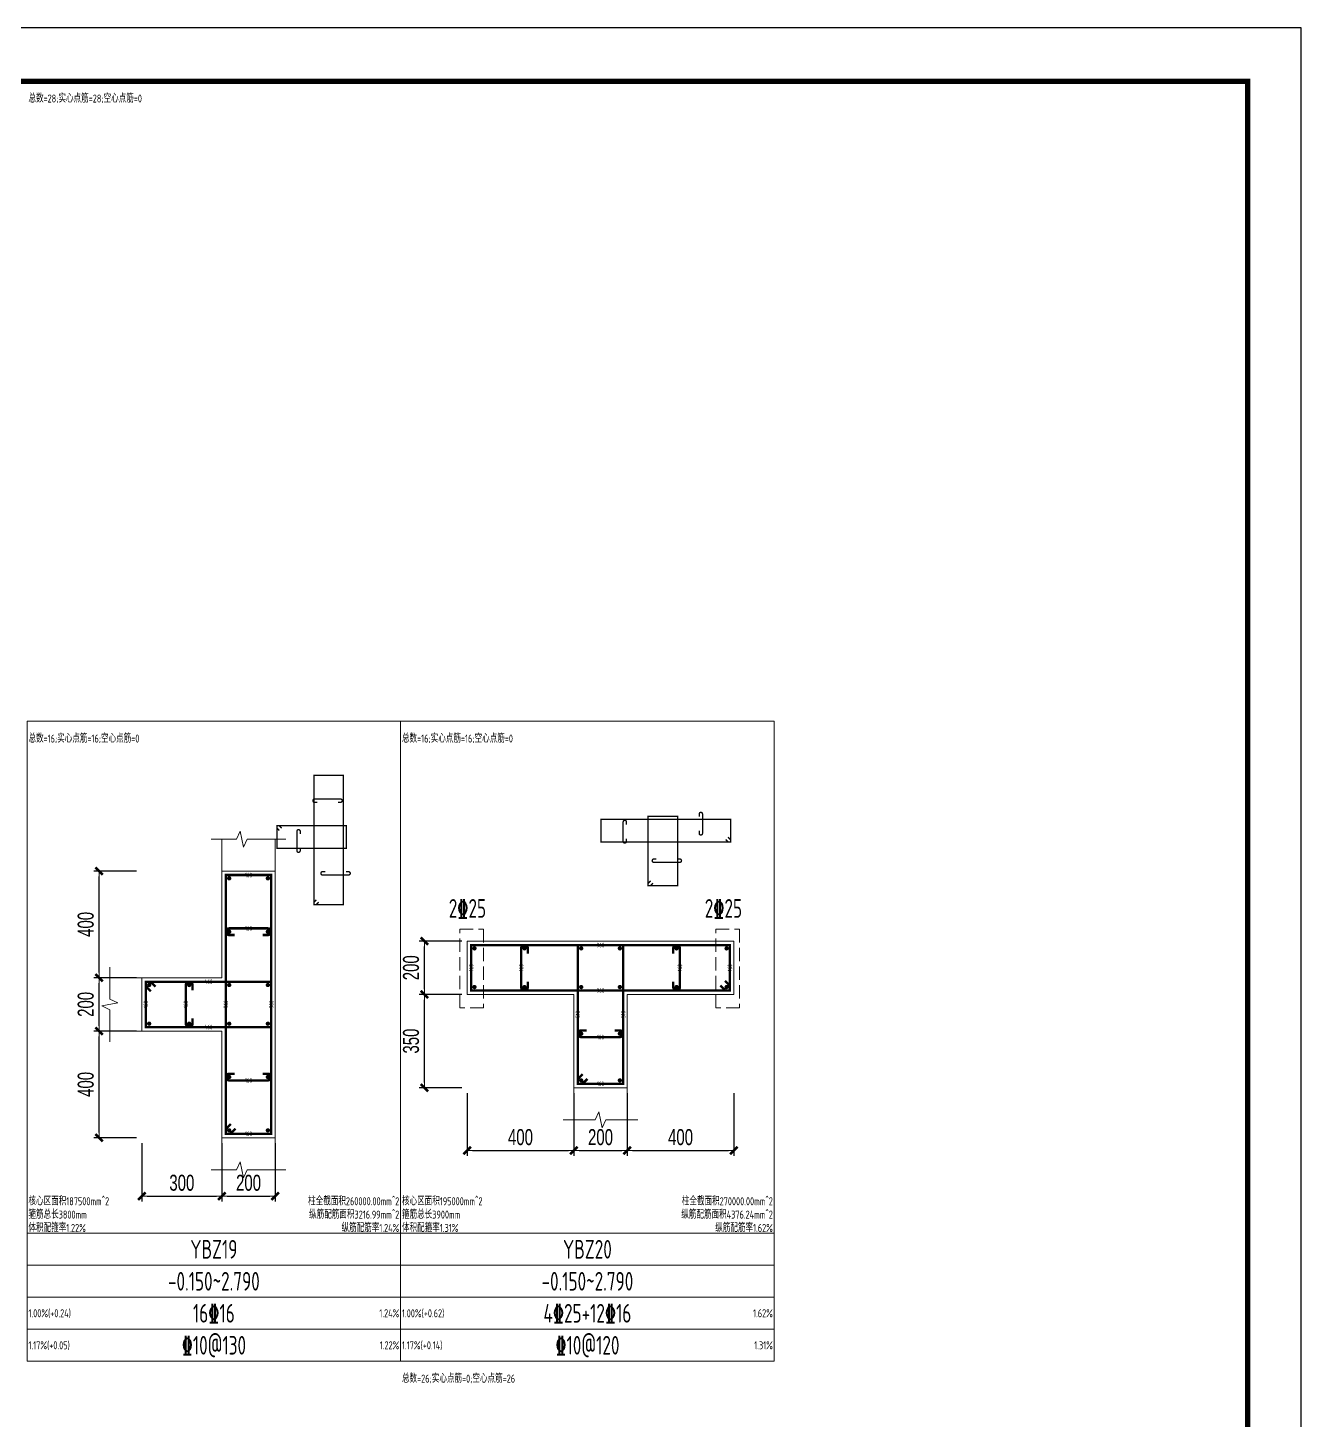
# Model space of a CAD drawing. Extents: x -129922 to 1190196, y -520662 to 139923.
# Drawn here: x 429301 to 453162, y -175921 to -149817 of the extents above; entities that cross this region are included whole.
import ezdxf
from ezdxf.enums import TextEntityAlignment as Align

# ---------------------------------------------------------------- set-up
doc = ezdxf.new("R2010")
doc.units = 0
doc.header["$LTSCALE"] = 1000
doc.header["$MEASUREMENT"] = 0
doc.linetypes.add('DASH', pattern=[0.35, 0.25, -0.1])
for name, color, linetype, lineweight in [('S-墙柱-REIN', 1, 'Continuous', 20), ('S-墙柱-大样细线', 7, 'Continuous', 20), ('S-墙柱-编号', 4, 'Continuous', 20), ('S-大样-DIM', 3, 'Continuous', 20), ('S-大样-REIN', 1, 'Continuous', 20), ('S-大样-实线', 2, 'Continuous', 20), ('S-板-BEAM', 4, 'DASH', 20), ('S-通用-TAB', 7, 'Continuous', 20)]:
    doc.layers.add(name, color=color, linetype=linetype, lineweight=lineweight)
doc.layers.add('Y-云图图框', color=7, linetype='Continuous')
doc.layers.add('z-计算配筋', color=7, linetype='Continuous')
doc.layers.add('箍筋长度', color=3, linetype='Continuous', plot=False)
doc.layers.add('配箍校核', color=34, linetype='Continuous', plot=False)
doc.styles.add('_YT_Name', font='', dxfattribs={"width": 0.8})
doc.styles.add('_YT_Sign_Text', font='ros.shx', dxfattribs={"width": 0.8, "bigfont": 'hztxt.shx'})
doc.styles.add('BW_Dim', font='Bweng.shx', dxfattribs={"width": 0.7, "bigfont": 'hztxt.shx'})
doc.styles.add('BW_Rein', font='tssdeng.shx', dxfattribs={"width": 0.7, "bigfont": 'hztxt.shx'})
doc.styles.get("Standard").update_dxf_attribs({"font": 'gbenor.shx', "bigfont": 'gbcbig.shx'})
doc.styles.add('TSSD_Rein', font='tssdeng.shx', dxfattribs={"width": 0.7, "bigfont": 'hztxt.shx'})
doc.styles.get('_YT_Name').set_extended_font_data('SimHei')
doc.dimstyles.new('Cyz_20_100', dxfattribs={"dimtxt": 300, "dimasz": 100, "dimexe": 100, "dimexo": 100, "dimgap": 100, "dimtad": 1, "dimdec": 0, "dimlfac": 0.2, "dimzin": 0, "dimdsep": 46, "dimtxsty": 'BW_Dim', "dimblk": '_bwk', "dimcen": 0, "dimclrt": 7, "dimadec": 0, "dimazin": 0, "dimtfac": 1, "dimtdec": 0, "dimtix": 1, "dimtmove": 2, "dimatfit": 0, "dimfxl": 0, "dimtolj": 1, "dimtzin": 0, "dimarcsym": 0})

# ---------------------------------------------------------------- blocks, each defined once
blk = doc.blocks.new('ECMCTK_A1_横_单行图名--0')
at = {"color": 4}
blk.add_lwpolyline([(0, 0), (841, 0), (841, 594), (0, 594)], close=True, dxfattribs=at)
at = {"const_width": 1}
blk.add_lwpolyline([(25, 10), (831, 10), (831, 584), (25, 584)], close=True, dxfattribs=at)
at = {"color": 80, "flags": 3}
for tag, height, p in [('YTHQINS', 3, (34.31, 585.5)), ('ECMCKEY', 3, (292.07, 288.23)), ('YTTQINS', 5.62, (848.03, 12.81)), ('YTFRAME', 3, (652.76, 5.84)), ('YTBARCODE_T1', 3, (749.78, 5.95))]:
    blk.add_attdef(tag, text='', height=height, dxfattribs=at).set_placement(p, align=Align.MIDDLE_CENTER)
for tag, height, style, width, p in [('证书编号', 4, '_YT_Sign_Text', 0.8, (708.87, 43.81)), ('审查批准号', 4, '_YT_Sign_Text', 0.8, (761.06, 43.81)), ('工程号', 4, '_YT_Sign_Text', 0.5, (804.08, 44.12)), ('设计单位', 6, '_YT_Name', 0.8, (623.75, 38.6)), ('建设单位', 4, '_YT_Sign_Text', 0.8, (734.96, 36.11)), ('阶段', 4, '_YT_Sign_Text', 0.8, (804.08, 35.81)), ('项目号', 4, '_YT_Sign_Text', 0.5, (822.08, 33.72)), ('项目名称', 4, '_YT_Sign_Text', 0.8, (734.96, 28.11)), ('专业', 4, '_YT_Sign_Text', 0.8, (804.08, 27.31)), ('图纸编号', 4, '_YT_Sign_Text', 0.5, (803.93, 19.36)), ('图纸名称', 4.5, '_YT_Name', 0.8, (735.39, 15.06)), ('出图比例', 4.2, '_YT_Sign_Text', 0.8, (681.82, 11.78)), ('日期', 4, '_YT_Sign_Text', 0.5, (803.88, 12.13)), ('版本号', 4, '_YT_Sign_Text', 0.8, (822.08, 13))]:
    blk.add_attdef(tag, text='', height=height, dxfattribs=dict(style=style, width=width)).set_placement(p, align=Align.CENTER)
at = {"style": '_YT_Sign_Text', "width": 0.8, "flags": 3}
for tag, p, height in [('[审定人]', (590.95, 27.81), 4.1), ('{审定人}', (605.87, 26.45), 6.24), ('[校对人]', (642.23, 27.82), 4.1), ('{校对人}', (658.35, 26.53), 6.24), ('[审核人]', (591.01, 19.76), 4.1), ('{审核人}', (606.98, 18.44), 6.24), ('[设计人]', (642.47, 20.21), 4.1), ('{设计人}', (658.48, 18.54), 6.24), ('[项目负责人]', (590.78, 12.01), 4.1), ('{项目负责人}', (608.28, 10.72), 6.24), ('[专业负责人]', (642.74, 11.77), 4.1), ('{专业负责人}', (658.58, 10.36), 6.24)]:
    blk.add_attdef(tag, p, '', height=height, dxfattribs=at)
at = {"color": 80, "flags": 3}
for tag, p in [('YTQRCODE', (551.04, 11.91)), ('YTBZSIT', (25, 10)), ('EXT_TK_LEFT', (25, 10))]:
    blk.add_attdef(tag, p, '', height=3, dxfattribs=at)
blk = doc.blocks.new('_bwk')
blk.add_line((-1, 0), (0, 0))
at = {"const_width": 0.5}
blk.add_lwpolyline([(-0.7, -0.7), (0.7, 0.7)], dxfattribs=at)
blk = doc.blocks.new('*D2139')
at = {"layer": 'Defpoints', "color": 0, "transparency": 16777216}
for p in [(432936, -170626), (433936, -170626), (433936, -171722)]:
    blk.add_point(p, dxfattribs=at)
at = {"layer": 'S-大样-DIM', "color": 0, "lineweight": -2, "transparency": 16777216}
for p, q in [((432936, -170726), (432936, -171822)), ((433936, -170726), (433936, -171822)), ((433036, -171722), (433836, -171722))]:
    blk.add_line(p, q, dxfattribs=at)
at = {"layer": 'S-大样-DIM', "color": 0, "lineweight": -2, "transparency": 16777216, "xscale": 100, "yscale": 100, "zscale": 100, "rotation": 180}
blk.add_blockref('_bwk', (432936, -171722), dxfattribs=at)
at = {"layer": 'S-大样-DIM', "color": 0, "lineweight": -2, "transparency": 16777216, "xscale": 100, "yscale": 100, "zscale": 100}
blk.add_blockref('_bwk', (433936, -171722), dxfattribs=at)
at = {"layer": 'S-大样-DIM', "color": 7, "transparency": 16777216, "insert": (433436, -171472), "char_height": 300, "attachment_point": 5, "style": 'BW_Dim'}
blk.add_mtext('\\A1;200', dxfattribs=at)
blk = doc.blocks.new('*D2140')
at = {"layer": 'Defpoints', "color": 0, "transparency": 16777216}
for p in [(431436, -170626), (432936, -170626), (432936, -171722)]:
    blk.add_point(p, dxfattribs=at)
at = {"layer": 'S-大样-DIM', "color": 0, "lineweight": -2, "transparency": 16777216}
for p, q in [((431436, -170726), (431436, -171822)), ((432936, -170726), (432936, -171822)), ((431536, -171722), (432836, -171722))]:
    blk.add_line(p, q, dxfattribs=at)
at = {"layer": 'S-大样-DIM', "color": 0, "lineweight": -2, "transparency": 16777216, "xscale": 100, "yscale": 100, "zscale": 100, "rotation": 180}
blk.add_blockref('_bwk', (431436, -171722), dxfattribs=at)
at = {"layer": 'S-大样-DIM', "color": 0, "lineweight": -2, "transparency": 16777216, "xscale": 100, "yscale": 100, "zscale": 100}
blk.add_blockref('_bwk', (432936, -171722), dxfattribs=at)
at = {"layer": 'S-大样-DIM', "color": 7, "transparency": 16777216, "insert": (432186, -171472), "char_height": 300, "attachment_point": 5, "style": 'BW_Dim'}
blk.add_mtext('\\A1;300', dxfattribs=at)
blk = doc.blocks.new('*D2141')
at = {"layer": 'Defpoints', "color": 0, "transparency": 16777216}
for p in [(430636, -165626), (431436, -165626), (431436, -167626)]:
    blk.add_point(p, dxfattribs=at)
at = {"layer": 'S-大样-DIM', "color": 0, "lineweight": -2, "transparency": 16777216}
for p, q in [((431336, -165626), (430536, -165626)), ((430636, -167526), (430636, -165726)), ((431336, -167626), (430536, -167626))]:
    blk.add_line(p, q, dxfattribs=at)
at = {"layer": 'S-大样-DIM', "color": 0, "lineweight": -2, "transparency": 16777216, "xscale": 100, "yscale": 100, "zscale": 100}
for p, rotation in [((430636, -165626), 90), ((430636, -167626), 270)]:
    blk.add_blockref('_bwk', p, dxfattribs=dict(at, rotation=rotation))
at = {"layer": 'S-大样-DIM', "color": 7, "transparency": 16777216, "insert": (430386, -166626), "char_height": 300, "attachment_point": 5, "rotation": 90, "style": 'BW_Dim'}
blk.add_mtext('\\A1;400', dxfattribs=at)
blk = doc.blocks.new('*D2142')
at = {"layer": 'Defpoints', "color": 0, "transparency": 16777216}
for p in [(430636, -167626), (431436, -167626), (431436, -168626)]:
    blk.add_point(p, dxfattribs=at)
at = {"layer": 'S-大样-DIM', "color": 0, "lineweight": -2, "transparency": 16777216}
for p, q in [((431336, -167626), (430536, -167626)), ((430636, -168526), (430636, -167726)), ((431336, -168626), (430536, -168626))]:
    blk.add_line(p, q, dxfattribs=at)
at = {"layer": 'S-大样-DIM', "color": 0, "lineweight": -2, "transparency": 16777216, "xscale": 100, "yscale": 100, "zscale": 100}
for p, rotation in [((430636, -167626), 90), ((430636, -168626), 270)]:
    blk.add_blockref('_bwk', p, dxfattribs=dict(at, rotation=rotation))
at = {"layer": 'S-大样-DIM', "color": 7, "transparency": 16777216, "insert": (430386, -168126), "char_height": 300, "attachment_point": 5, "rotation": 90, "style": 'BW_Dim'}
blk.add_mtext('\\A1;200', dxfattribs=at)
blk = doc.blocks.new('*D2143')
at = {"layer": 'Defpoints', "color": 0, "transparency": 16777216}
for p in [(430636, -168626), (431436, -168626), (431436, -170626)]:
    blk.add_point(p, dxfattribs=at)
at = {"layer": 'S-大样-DIM', "color": 0, "lineweight": -2, "transparency": 16777216}
for p, q in [((431336, -168626), (430536, -168626)), ((430636, -170526), (430636, -168726)), ((431336, -170626), (430536, -170626))]:
    blk.add_line(p, q, dxfattribs=at)
at = {"layer": 'S-大样-DIM', "color": 0, "lineweight": -2, "transparency": 16777216, "xscale": 100, "yscale": 100, "zscale": 100}
for p, rotation in [((430636, -168626), 90), ((430636, -170626), 270)]:
    blk.add_blockref('_bwk', p, dxfattribs=dict(at, rotation=rotation))
at = {"layer": 'S-大样-DIM', "color": 7, "transparency": 16777216, "insert": (430386, -169626), "char_height": 300, "attachment_point": 5, "rotation": 90, "style": 'BW_Dim'}
blk.add_mtext('\\A1;400', dxfattribs=at)
blk = doc.blocks.new('*D2079')
at = {"layer": 'Defpoints', "color": 0, "transparency": 16777216}
for p in [(440532, -169689), (442532, -169689), (442532, -170866)]:
    blk.add_point(p, dxfattribs=at)
at = {"layer": 'S-大样-DIM', "color": 0, "lineweight": -2, "transparency": 16777216}
for p, q in [((440532, -169789), (440532, -170966)), ((442532, -169789), (442532, -170966)), ((440632, -170866), (442432, -170866))]:
    blk.add_line(p, q, dxfattribs=at)
at = {"layer": 'S-大样-DIM', "color": 0, "lineweight": -2, "transparency": 16777216, "xscale": 100, "yscale": 100, "zscale": 100, "rotation": 180}
blk.add_blockref('_bwk', (440532, -170866), dxfattribs=at)
at = {"layer": 'S-大样-DIM', "color": 0, "lineweight": -2, "transparency": 16777216, "xscale": 100, "yscale": 100, "zscale": 100}
blk.add_blockref('_bwk', (442532, -170866), dxfattribs=at)
at = {"layer": 'S-大样-DIM', "color": 7, "transparency": 16777216, "insert": (441532, -170616), "char_height": 300, "attachment_point": 5, "style": 'BW_Dim'}
blk.add_mtext('\\A1;400', dxfattribs=at)
blk = doc.blocks.new('*D2080')
at = {"layer": 'Defpoints', "color": 0, "transparency": 16777216}
for p in [(439532, -169689), (440532, -169689), (440532, -170866)]:
    blk.add_point(p, dxfattribs=at)
at = {"layer": 'S-大样-DIM', "color": 0, "lineweight": -2, "transparency": 16777216}
for p, q in [((439532, -169789), (439532, -170966)), ((440532, -169789), (440532, -170966)), ((439632, -170866), (440432, -170866))]:
    blk.add_line(p, q, dxfattribs=at)
at = {"layer": 'S-大样-DIM', "color": 0, "lineweight": -2, "transparency": 16777216, "xscale": 100, "yscale": 100, "zscale": 100, "rotation": 180}
blk.add_blockref('_bwk', (439532, -170866), dxfattribs=at)
at = {"layer": 'S-大样-DIM', "color": 0, "lineweight": -2, "transparency": 16777216, "xscale": 100, "yscale": 100, "zscale": 100}
blk.add_blockref('_bwk', (440532, -170866), dxfattribs=at)
at = {"layer": 'S-大样-DIM', "color": 7, "transparency": 16777216, "insert": (440032, -170616), "char_height": 300, "attachment_point": 5, "style": 'BW_Dim'}
blk.add_mtext('\\A1;200', dxfattribs=at)
blk = doc.blocks.new('*D2081')
at = {"layer": 'Defpoints', "color": 0, "transparency": 16777216}
for p in [(437532, -169689), (439532, -169689), (439532, -170866)]:
    blk.add_point(p, dxfattribs=at)
at = {"layer": 'S-大样-DIM', "color": 0, "lineweight": -2, "transparency": 16777216}
for p, q in [((437532, -169789), (437532, -170966)), ((439532, -169789), (439532, -170966)), ((437632, -170866), (439432, -170866))]:
    blk.add_line(p, q, dxfattribs=at)
at = {"layer": 'S-大样-DIM', "color": 0, "lineweight": -2, "transparency": 16777216, "xscale": 100, "yscale": 100, "zscale": 100, "rotation": 180}
blk.add_blockref('_bwk', (437532, -170866), dxfattribs=at)
at = {"layer": 'S-大样-DIM', "color": 0, "lineweight": -2, "transparency": 16777216, "xscale": 100, "yscale": 100, "zscale": 100}
blk.add_blockref('_bwk', (439532, -170866), dxfattribs=at)
at = {"layer": 'S-大样-DIM', "color": 7, "transparency": 16777216, "insert": (438532, -170616), "char_height": 300, "attachment_point": 5, "style": 'BW_Dim'}
blk.add_mtext('\\A1;400', dxfattribs=at)
blk = doc.blocks.new('*D2082')
at = {"layer": 'Defpoints', "color": 0, "transparency": 16777216}
for p in [(436732, -166939), (437532, -166939), (437532, -167939)]:
    blk.add_point(p, dxfattribs=at)
at = {"layer": 'S-大样-DIM', "color": 0, "lineweight": -2, "transparency": 16777216}
for p, q in [((437432, -166939), (436632, -166939)), ((436732, -167839), (436732, -167039)), ((437432, -167939), (436632, -167939))]:
    blk.add_line(p, q, dxfattribs=at)
at = {"layer": 'S-大样-DIM', "color": 0, "lineweight": -2, "transparency": 16777216, "xscale": 100, "yscale": 100, "zscale": 100}
for p, rotation in [((436732, -166939), 90), ((436732, -167939), 270)]:
    blk.add_blockref('_bwk', p, dxfattribs=dict(at, rotation=rotation))
at = {"layer": 'S-大样-DIM', "color": 7, "transparency": 16777216, "insert": (436482, -167439), "char_height": 300, "attachment_point": 5, "rotation": 90, "style": 'BW_Dim'}
blk.add_mtext('\\A1;200', dxfattribs=at)
blk = doc.blocks.new('*D2083')
at = {"layer": 'Defpoints', "color": 0, "transparency": 16777216}
for p in [(436732, -167939), (437532, -167939), (437532, -169689)]:
    blk.add_point(p, dxfattribs=at)
at = {"layer": 'S-大样-DIM', "color": 0, "lineweight": -2, "transparency": 16777216}
for p, q in [((437432, -167939), (436632, -167939)), ((436732, -169589), (436732, -168039)), ((437432, -169689), (436632, -169689))]:
    blk.add_line(p, q, dxfattribs=at)
at = {"layer": 'S-大样-DIM', "color": 0, "lineweight": -2, "transparency": 16777216, "xscale": 100, "yscale": 100, "zscale": 100}
for p, rotation in [((436732, -167939), 90), ((436732, -169689), 270)]:
    blk.add_blockref('_bwk', p, dxfattribs=dict(at, rotation=rotation))
at = {"layer": 'S-大样-DIM', "color": 7, "transparency": 16777216, "insert": (436482, -168814), "char_height": 300, "attachment_point": 5, "rotation": 90, "style": 'BW_Dim'}
blk.add_mtext('\\A1;350', dxfattribs=at)

msp = doc.modelspace()

# ---------------------------------------------------------------- linework, layer by layer
at = {"layer": 'S-墙柱-REIN', "const_width": 40}
for points in [[(433053.8, -165763.3, 1), (433093.8, -165763.3, 1)], [(433778.8, -165763.3, 1), (433818.8, -165763.3, 1)], [(433053.8, -166763.3, 1), (433093.8, -166763.3, 1)], [(433778.8, -166763.3, 1), (433818.8, -166763.3, 1)], [(437649.8, -167076.3, 1), (437689.8, -167076.3, 1)], [(438587.3, -167076.3, 1), (438627.3, -167076.3, 1)], [(439649.8, -167076.3, 1), (439689.8, -167076.3, 1)], [(440374.8, -167076.3, 1), (440414.8, -167076.3, 1)], [(441437.3, -167076.3, 1), (441477.3, -167076.3, 1)], [(442374.8, -167076.3, 1), (442414.8, -167076.3, 1)], [(431553.8, -167763.3, 1), (431593.8, -167763.3, 1)], [(432303.8, -167763.3, 1), (432343.8, -167763.3, 1)], [(433053.8, -167763.3, 1), (433093.8, -167763.3, 1)], [(433778.8, -167763.3, 1), (433818.8, -167763.3, 1)], [(437649.8, -167801.3, 1), (437689.8, -167801.3, 1)], [(438587.3, -167801.3, 1), (438627.3, -167801.3, 1)], [(439649.8, -167801.3, 1), (439689.8, -167801.3, 1)], [(440374.8, -167801.3, 1), (440414.8, -167801.3, 1)], [(441437.3, -167801.3, 1), (441477.3, -167801.3, 1)], [(442374.8, -167801.3, 1), (442414.8, -167801.3, 1)], [(431553.8, -168488.3, 1), (431593.8, -168488.3, 1)], [(432303.8, -168488.3, 1), (432343.8, -168488.3, 1)], [(433053.8, -168488.3, 1), (433093.8, -168488.3, 1)], [(433778.8, -168488.3, 1), (433818.8, -168488.3, 1)], [(439649.8, -168676.3, 1), (439689.8, -168676.3, 1)], [(440374.8, -168676.3, 1), (440414.8, -168676.3, 1)], [(433053.8, -169488.3, 1), (433093.8, -169488.3, 1)], [(433778.8, -169488.3, 1), (433818.8, -169488.3, 1)], [(439649.8, -169551.3, 1), (439689.8, -169551.3, 1)], [(440374.8, -169551.3, 1), (440414.8, -169551.3, 1)], [(433053.8, -170488.3, 1), (433093.8, -170488.3, 1)], [(433778.8, -170488.3, 1), (433818.8, -170488.3, 1)]]:
    msp.add_lwpolyline(points, format="xyb", close=True, dxfattribs=at)
at = {"layer": 'S-墙柱-大样细线'}
for points in [[(432936.3, -168625.8), (432936.3, -170625.8), (433936.3, -170625.8), (433936.3, -165625.8), (432936.3, -165625.8), (432936.3, -167625.8), (431436.3, -167625.8), (431436.3, -168625.8)], [(440532.3, -167938.8), (442532.3, -167938.8), (442532.3, -166938.8), (437532.3, -166938.8), (437532.3, -167938.8), (439532.3, -167938.8), (439532.3, -169688.8), (440532.3, -169688.8)]]:
    msp.add_lwpolyline(points, close=True, dxfattribs=at)
at = {"layer": 'S-大样-REIN'}
for points, const_width in [([(434751, -166210.3), (434705.1, -166256.3), (434660.9, -166256.3), (434660.9, -163831.3), (435210.9, -163831.3), (435210.9, -166256.3), (434660.9, -166256.3), (434660.9, -166212.1), (434706.8, -166166.1)], 25), ([(442422.7, -164992.4), (442468.6, -165038.4), (442468.6, -165082.6), (440043.6, -165082.6), (440043.6, -164657.6), (442468.6, -164657.6), (442468.6, -165082.6), (442424.4, -165082.6), (442378.5, -165036.6)], 25), ([(441015, -165855.4), (440969.1, -165901.3), (440924.9, -165901.3), (440924.9, -164601.3), (441474.9, -164601.3), (441474.9, -165901.3), (440924.9, -165901.3), (440924.9, -165857.1), (440970.9, -165811.2)], 25), ([(434013.1, -164865.2), (433967.1, -164819.2), (433967.1, -164775), (435267.1, -164775), (435267.1, -165200), (433967.1, -165200), (433967.1, -164775), (434011.3, -164775), (434057.3, -164821)], 25), ([(433191.6, -170458.8), (433099.7, -170550.8), (433011.3, -170550.8), (433011.3, -165700.8), (433861.3, -165700.8), (433861.3, -170550.8), (433011.3, -170550.8), (433011.3, -170462.4), (433103.2, -170370.5)], 45), ([(442365.3, -167683.5), (442457.3, -167775.4), (442457.3, -167863.8), (437607.3, -167863.8), (437607.3, -167013.8), (442457.3, -167013.8), (442457.3, -167863.8), (442368.9, -167863.8), (442277, -167771.9)], 45), ([(439787.6, -169521.9), (439695.7, -169613.8), (439607.3, -169613.8), (439607.3, -167013.8), (440457.3, -167013.8), (440457.3, -169613.8), (439607.3, -169613.8), (439607.3, -169525.4), (439699.2, -169433.5)], 45), ([(431603.2, -167881.1), (431511.3, -167789.2), (431511.3, -167700.8), (433861.3, -167700.8), (433861.3, -168550.8), (431511.3, -168550.8), (431511.3, -167700.8), (431599.7, -167700.8), (431691.6, -167792.7)], 45)]:
    msp.add_lwpolyline(points, dxfattribs=dict(at, const_width=const_width))
for points, const_width in [([(434723.4, -164337.5), (434673.4, -164337.5, -1), (434673.4, -164275), (435160.9, -164275, -1), (435160.9, -164337.5), (435110.9, -164337.5)], 25), ([(440518.6, -165020.1), (440518.6, -165070.1, -1), (440456.1, -165070.1), (440456.1, -164707.6, -1), (440518.6, -164707.6), (440518.6, -164757.6)], 25), ([(441881.1, -164607.6), (441881.1, -164557.6, -1), (441943.6, -164557.6), (441943.6, -164920.1, -1), (441881.1, -164920.1), (441881.1, -164870.1)], 25), ([(434404.6, -165193.8), (434404.6, -165243.8, -1), (434342.1, -165243.8), (434342.1, -164881.3, -1), (434404.6, -164881.3), (434404.6, -164931.3)], 25), ([(441468.6, -165401.3), (441518.6, -165401.3, -1), (441518.6, -165463.8), (441031.1, -165463.8, -1), (441031.1, -165401.3), (441081.1, -165401.3)], 25), ([(435260.9, -165637.5), (435310.9, -165637.5, -1), (435310.9, -165700), (434823.4, -165700, -1), (434823.4, -165637.5), (434873.4, -165637.5)], 25), ([(433173.8, -166825.8), (433073.8, -166825.8, -1), (433073.8, -166700.8), (433798.8, -166700.8, -1), (433798.8, -166825.8), (433698.8, -166825.8)], 45), ([(438669.8, -167701.3), (438669.8, -167801.3, -1), (438544.8, -167801.3), (438544.8, -167076.3, -1), (438669.8, -167076.3), (438669.8, -167176.3)], 45), ([(441394.8, -167176.3), (441394.8, -167076.3, -1), (441519.8, -167076.3), (441519.8, -167801.3, -1), (441394.8, -167801.3), (441394.8, -167701.3)], 45), ([(432386.3, -168388.3), (432386.3, -168488.3, -1), (432261.3, -168488.3), (432261.3, -167763.3, -1), (432386.3, -167763.3), (432386.3, -167863.3)], 45), ([(440294.8, -168613.8), (440394.8, -168613.8, -1), (440394.8, -168738.8), (439669.8, -168738.8, -1), (439669.8, -168613.8), (439769.8, -168613.8)], 45), ([(433698.8, -169425.8), (433798.8, -169425.8, -1), (433798.8, -169550.8), (433073.8, -169550.8, -1), (433073.8, -169425.8), (433173.8, -169425.8)], 45)]:
    msp.add_lwpolyline(points, format="xyb", dxfattribs=dict(at, const_width=const_width))
at = {"layer": 'S-大样-实线'}
for points in [[(432736.3, -165025.8), (433211.3, -165025.8), (433281.3, -164875.8), (433341.3, -165175.8), (433411.3, -165025.8), (434136.3, -165025.8)], [(432936.3, -165625.8), (432936.3, -165025.8)], [(433936.3, -165625.8), (433936.3, -165025.8)], [(430836.3, -168825.8), (430836.3, -168225.8), (430686.3, -168155.8), (430986.3, -168095.8), (430836.3, -168025.8), (430836.3, -167425.8)], [(431436.3, -167625.8), (430836.3, -167625.8)], [(431436.3, -168625.8), (430836.3, -168625.8)], [(439532.3, -169688.8), (439532.3, -170288.8)], [(440532.3, -169688.8), (440532.3, -170288.8)], [(439332.3, -170288.8), (439932.3, -170288.8), (440002.3, -170138.8), (440062.3, -170438.8), (440132.3, -170288.8), (440732.3, -170288.8)], [(432936.3, -170625.8), (432936.3, -171225.8)], [(433936.3, -170625.8), (433936.3, -171225.8)], [(432736.3, -171225.8), (433211.3, -171225.8), (433281.3, -171075.8), (433341.3, -171375.8), (433411.3, -171225.8), (434136.3, -171225.8)]]:
    msp.add_lwpolyline(points, dxfattribs=at)
at = {"layer": 'S-板-BEAM'}
for points in [[(437394.9, -166712.9), (437841.8, -166712.9), (437841.8, -168189.1), (437394.9, -168189.1)], [(442192.2, -166712.9), (442639.2, -166712.9), (442639.2, -168189.1), (442192.2, -168189.1)]]:
    msp.add_lwpolyline(points, close=True, dxfattribs=at)
at = {"layer": 'S-通用-TAB'}
for points in [[(429286.6, -174817.4), (429286.6, -162817.4), (436286.6, -162817.4), (436286.6, -174817.4), (429286.6, -174817.4), (429286.6, -172417.4), (436286.6, -172417.4), (436286.6, -173017.4), (429286.6, -173017.4), (429286.6, -173617.4), (436286.6, -173617.4), (436286.6, -174217.4), (429286.6, -174217.4), (429286.6, -174817.4)], [(436286.6, -174817.4), (436286.6, -162817.4), (443286.6, -162817.4), (443286.6, -174817.4), (436286.6, -174817.4), (436286.6, -172417.4), (443286.6, -172417.4), (443286.6, -173017.4), (436286.6, -173017.4), (436286.6, -173617.4), (443286.6, -173617.4), (443286.6, -174217.4), (436286.6, -174217.4), (436286.6, -174817.4)]]:
    msp.add_lwpolyline(points, dxfattribs=at)

# ---------------------------------------------------------------- block references
at = {"layer": 'Y-云图图框', "xscale": 100, "yscale": 100, "zscale": 100}
msp.add_blockref('ECMCTK_A1_横_单行图名--0', (369061.6, -209217.4), dxfattribs=at)

# ---------------------------------------------------------------- texts
at = {"layer": 'S-墙柱-编号', "color": 3, "style": 'TSSD_Rein', "width": 0.7}
for s, p in [('YBZ19', (432786.6, -172717.4)), ('YBZ20', (439786.6, -172717.4))]:
    msp.add_text(s, height=350, dxfattribs=at).set_placement(p, align=Align.MIDDLE_CENTER)
at = {"layer": 'S-墙柱-编号', "style": 'TSSD_Rein', "width": 0.7}
for p in [(432786.6, -173317.4), (439786.6, -173317.4)]:
    msp.add_text('-0.150~2.790', height=350, dxfattribs=at).set_placement(p, align=Align.MIDDLE_CENTER)
at = {"layer": 'z-计算配筋', "style": 'BW_Rein', "width": 0.7}
for s, p in [('2\x8425', (437538.1, -166326.4)), ('2\x8425', (442335.5, -166326.4)), ('16\x8416', (432786.6, -173917.4)), ('4\x8425+12\x8416', (439786.6, -173917.4)), ('\x8410@130', (432786.6, -174517.4)), ('\x8410@120', (439786.6, -174517.4))]:
    msp.add_text(s, height=350, dxfattribs=at).set_placement(p, align=Align.MIDDLE_CENTER)
at = {"layer": '箍筋长度', "style": 'BW_Rein', "width": 0.7}
for s, p in [('160', (433436.3, -165700.8)), ('160', (433436.3, -166700.8)), ('960', (440032.3, -167013.8)), ('460', (432686.3, -167700.8)), ('960', (440032.3, -167863.8)), ('460', (432686.3, -168550.8)), ('160', (440032.3, -168738.8)), ('160', (433436.3, -169550.8)), ('160', (440032.3, -169613.8)), ('160', (433436.3, -170550.8))]:
    msp.add_text(s, height=85, dxfattribs=at).set_placement(p, align=Align.MIDDLE_CENTER)
for s, p in [('160', (437607.3, -167438.8)), ('160', (438544.8, -167438.8)), ('160', (441519.8, -167438.8)), ('160', (442457.3, -167438.8)), ('160', (431511.3, -168125.8)), ('160', (432261.3, -168125.8)), ('960', (433011.3, -168125.8)), ('960', (433861.3, -168125.8)), ('510', (439607.3, -168313.8)), ('510', (440457.3, -168313.8))]:
    msp.add_text(s, height=85, rotation=90, dxfattribs=at).set_placement(p, align=Align.MIDDLE_CENTER)
at = {"layer": '配箍校核', "style": 'BW_Rein', "width": 0.7}
for s, p in [('总数=28;实心点筋=28;空心点筋=0', (429311.6, -151217.4)), ('总数=16;实心点筋=16;空心点筋=0', (429311.6, -163217.4)), ('总数=16;实心点筋=16;空心点筋=0', (436311.6, -163217.4)), ('核心区面积187500mm^ 2', (429311.6, -171892.4)), ('核心区面积195000mm^ 2', (436311.6, -171892.4)), ('箍筋总长3800mm', (429311.6, -172142.4)), ('箍筋总长3900mm', (436311.6, -172142.4)), ('体积配箍率1.22%', (429311.6, -172392.4)), ('体积配箍率1.31%', (436311.6, -172392.4)), ('总数=26;实心点筋=0;空心点筋=26', (436311.6, -175217.4))]:
    msp.add_text(s, height=150, dxfattribs=at).set_placement(p)
for s, p in [('柱全截面积260000.00mm^ 2', (436261.6, -171892.4)), ('柱全截面积270000.00mm^ 2', (443261.6, -171892.4)), ('纵筋配筋面积3216.99mm^ 2', (436261.6, -172142.4)), ('纵筋配筋面积4376.24mm^ 2', (443261.6, -172142.4)), ('纵筋配筋率1.24%', (436261.6, -172392.4)), ('纵筋配筋率1.62%', (443261.6, -172392.4))]:
    msp.add_text(s, height=150, dxfattribs=at).set_placement(p, align=Align.RIGHT)
for s, p in [('1.00%(+0.24)', (429311.6, -173917.4)), ('1.00%(+0.62)', (436311.6, -173917.4)), ('1.17%(+0.05)', (429311.6, -174517.4)), ('1.17%(+0.14)', (436311.6, -174517.4))]:
    msp.add_text(s, height=150, dxfattribs=at).set_placement(p, align=Align.MIDDLE_LEFT)
for s, p in [('1.24%', (436261.6, -173917.4)), ('1.62%', (443261.6, -173917.4)), ('1.22%', (436261.6, -174517.4)), ('1.31%', (443261.6, -174517.4))]:
    msp.add_text(s, height=150, dxfattribs=at).set_placement(p, align=Align.MIDDLE_RIGHT)

# ---------------------------------------------------------------- dimensions: what is measured, and where the dimension line sits
at = {"layer": 'S-大样-DIM'}
for base, p1, p2, picture, middle in [((430636.3, -165625.8), (431436.3, -167625.8), (431436.3, -165625.8), '*D2141', (430386.3, -166625.8)), ((436732.3, -166938.8), (437532.3, -167938.8), (437532.3, -166938.8), '*D2082', (436482.3, -167438.8)), ((430636.3, -167625.8), (431436.3, -168625.8), (431436.3, -167625.8), '*D2142', (430386.3, -168125.8)), ((436732.3, -167938.8), (437532.3, -169688.8), (437532.3, -167938.8), '*D2083', (436482.3, -168813.8)), ((430636.3, -168625.8), (431436.3, -170625.8), (431436.3, -168625.8), '*D2143', (430386.3, -169625.8))]:
    dim = msp.add_linear_dim(base=base, p1=p1, p2=p2, angle=90, dimstyle='Cyz_20_100', dxfattribs=at)
    dim.commit()
    dim.dimension.update_dxf_attribs({"geometry": picture, "text_midpoint": middle})
for base, p1, p2, picture, middle in [((439532.3, -170865.6), (437532.3, -169688.8), (439532.3, -169688.8), '*D2081', (438532.3, -170615.6)), ((440532.3, -170865.6), (439532.3, -169688.8), (440532.3, -169688.8), '*D2080', (440032.3, -170615.6)), ((442532.3, -170865.6), (440532.3, -169688.8), (442532.3, -169688.8), '*D2079', (441532.3, -170615.6)), ((432936.3, -171722), (431436.3, -170625.8), (432936.3, -170625.8), '*D2140', (432186.3, -171472)), ((433936.3, -171722), (432936.3, -170625.8), (433936.3, -170625.8), '*D2139', (433436.3, -171472))]:
    dim = msp.add_linear_dim(base=base, p1=p1, p2=p2, dimstyle='Cyz_20_100', dxfattribs=at)
    dim.commit()
    dim.dimension.update_dxf_attribs({"geometry": picture, "text_midpoint": middle})

doc.saveas('drawing.dxf')
